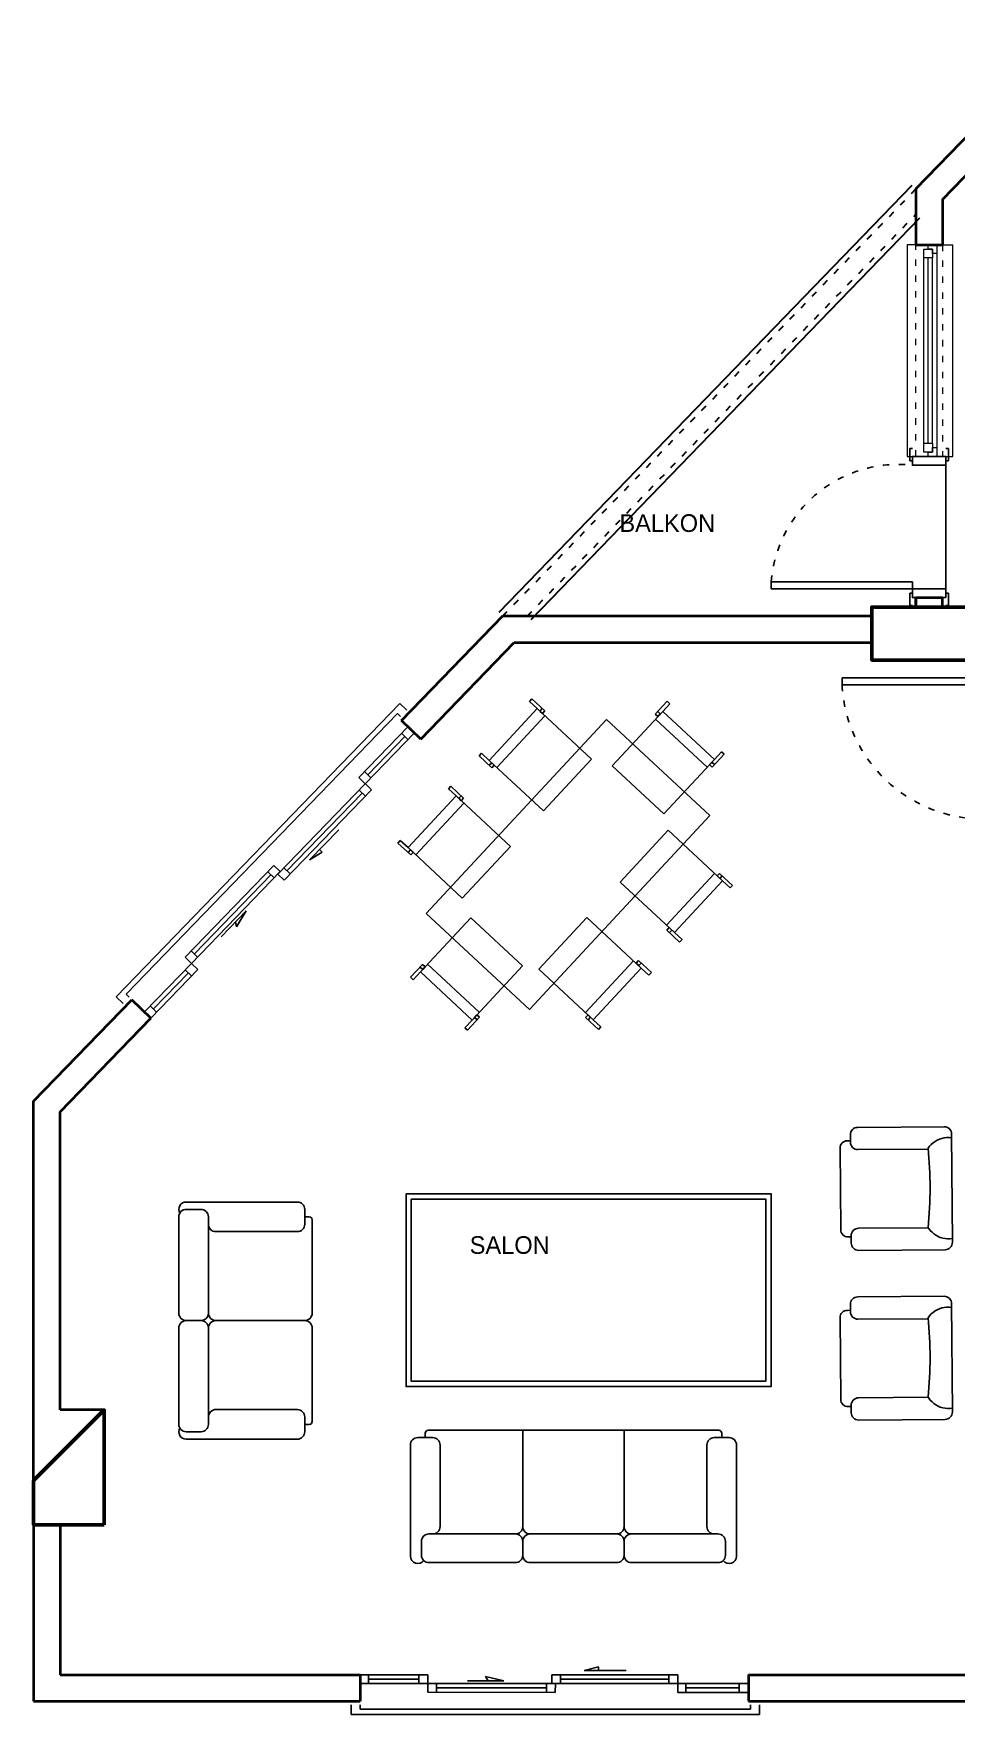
# Model space of a CAD drawing. Header units: millimetres. Extents: x 48 to 2669, y 23 to 1916.
# Drawn here: x 48 to 571, y 69 to 1021 of the extents above; entities that cross this region are included whole.
import ezdxf

# ---------------------------------------------------------------- set-up
doc = ezdxf.new("R2010")
doc.units = ezdxf.units.MM
doc.linetypes.add('ACAD_ISO03W100', pattern=[30, 12, -18])
for name, color, linetype, lineweight in [('6_YAZI', 7, 'Continuous', 35), ('DUVAR40', 7, 'Continuous', 40), ('KAPI-PEN', 155, 'Continuous', 18), ('KOLON', 40, 'Continuous', 50), ('MERD_30', 41, 'Continuous', 30), ('Pencere', 150, 'Continuous', 25)]:
    doc.layers.add(name, color=color, linetype=linetype, lineweight=lineweight)
doc.layers.add('7_TEFRİŞ', color=183, linetype='Continuous')
doc.styles.add('Annotative', font='Txt')

# ---------------------------------------------------------------- blocks, each defined once
blk = doc.blocks.new('*U22')
at = {"layer": 'Pencere', "lineweight": 25, "ltscale": 5}
for p, q in [((-9, 7), (-9, 86.899937)), ((-5, 86.899937), (-9, 86.899937)), ((-5, 7), (-5, 86.899937)), ((-84.5, 7), (-84.5, 8.5)), ((-84.5, 8.5), (-77.5, 8.5)), ((-77.5, 8.5), (-77.5, 7)), ((-5, 7), (-9, 7)), ((-2.5, 7), (-2.5, 8.5)), ((-2.5, 8.5), (4.5, 8.5)), ((4.5, 8.5), (4.5, 7)), ((-84.5, -12), (-84.5, -13.5)), ((-84.5, -13.5), (-77.5, -13.5)), ((-77.5, -13.5), (-77.5, -12)), ((-5, -12), (-75, -12)), ((-2.5, -12), (-2.5, -13.5)), ((-2.5, -13.5), (4.5, -13.5)), ((4.5, -13.5), (4.5, -12))]:
    blk.add_line(p, q, dxfattribs=at)
at = {"layer": 'Pencere', "lineweight": 25, "ltscale": 5, "flags": 128}
for points in [[(-75, -12), (-75, 7), (-80, 7), (-80, -12), (-75, -12)], [(0, -12), (0, 7), (-5, 7), (-5, -12), (0, -12)]]:
    blk.add_lwpolyline(points, dxfattribs=at)
at = {"layer": 'Pencere', "linetype": 'ACAD_ISO03W100', "lineweight": 25, "ltscale": 0.3}
blk.add_arc((-3.520318, 15.164474), 71.944448, 94.36819, 186.516136, dxfattribs=at)
blk = doc.blocks.new('rsaef')
at = {"layer": 'DUVAR40'}
for p, q in [((548.173551, 901.431014), (563.173551, 901.431014)), ((548.173551, 701.431014), (563.173551, 701.431014))]:
    blk.add_line(p, q, dxfattribs=at)
at = {"layer": 'KAPI-PEN', "color": 134, "linetype": 'Continuous', "lineweight": 18}
for p, q in [((543.17358, 901.431016), (543.173551, 781.431016)), ((548.173581, 901.431015), (543.17358, 901.431016)), ((552.644204, 893.931014), (552.644205, 898.931014)), ((552.644205, 898.931014), (557.644205, 898.931013)), ((555.144205, 898.931013), (555.144205, 901.431013)), ((557.644205, 898.931013), (555.144205, 898.931013)), ((557.644204, 896.431013), (557.644205, 898.931013)), ((557.644205, 898.931013), (557.644204, 893.931013)), ((560.144204, 896.431012), (557.644204, 896.431013)), ((560.144204, 896.431012), (560.144177, 786.431012)), ((560.144205, 901.431012), (560.144204, 896.431012)), ((563.182151, 901.431011), (569.182151, 901.43101)), ((569.182121, 781.43101), (569.182151, 901.43101)), ((552.644178, 788.931014), (552.644204, 893.931014)), ((557.644204, 893.931013), (552.644204, 893.931014)), ((555.144178, 788.931013), (555.144204, 893.931013)), ((557.644178, 788.931013), (557.644204, 893.931013)), ((543.173551, 781.431016), (548.173551, 781.431015)), ((552.644177, 783.931014), (552.644178, 788.931014)), ((557.644177, 783.931013), (552.644177, 783.931014)), ((552.644178, 788.931014), (557.644178, 788.931013)), ((555.144176, 781.431013), (555.144177, 783.931013)), ((555.144177, 783.931013), (557.644177, 783.931013)), ((557.644178, 788.931013), (557.644177, 783.931013)), ((557.644177, 783.931013), (557.644177, 786.431013)), ((557.644177, 786.431013), (560.144177, 786.431012)), ((560.144177, 786.431012), (560.144176, 781.431012)), ((563.182121, 781.431011), (569.182121, 781.43101))]:
    blk.add_line(p, q, dxfattribs=at)
at = {"layer": 'KAPI-PEN', "color": 134, "linetype": 'ACAD_ISO03W100', "lineweight": 18, "ltscale": 0.3}
for p, q in [((548.173551, 781.431015), (548.173581, 901.431015)), ((563.173581, 901.431011), (563.173551, 781.431011))]:
    blk.add_line(p, q, dxfattribs=at)
at = {"layer": 'KAPI-PEN', "ltscale": 0.2}
for p, q in [((563.173581, 901.431011), (548.173581, 901.431015)), ((563.173551, 781.431011), (548.173551, 781.431015)), ((548.173551, 781.431015), (548.173551, 781.431015))]:
    blk.add_line(p, q, dxfattribs=at)
at = {"layer": 'KOLON', "xscale": -1, "rotation": 90}
blk.add_blockref('*U22', (553.173551, 701.431014), dxfattribs=at)
blk = doc.blocks.new('*U20')
at = {"layer": 'Pencere', "lineweight": 25, "ltscale": 5}
for p, q in [((-9, 7), (-9, 86.899937)), ((-5, 86.899937), (-9, 86.899937)), ((-5, 7), (-5, 86.899937)), ((-94.5, 7), (-94.5, 8.5)), ((-94.5, 8.5), (-87.5, 8.5)), ((-87.5, 8.5), (-87.5, 7)), ((-5, 7), (-9, 7)), ((-2.5, 7), (-2.5, 8.5)), ((-2.5, 8.5), (4.5, 8.5)), ((4.5, 8.5), (4.5, 7)), ((-94.5, -7), (-94.5, -8.5)), ((-94.5, -8.5), (-87.5, -8.5)), ((-87.5, -8.5), (-87.5, -7)), ((-5, -7), (-85, -7)), ((-2.5, -7), (-2.5, -8.5)), ((-2.5, -8.5), (4.5, -8.5)), ((4.5, -8.5), (4.5, -7))]:
    blk.add_line(p, q, dxfattribs=at)
at = {"layer": 'Pencere', "lineweight": 25, "ltscale": 5, "flags": 128}
for points in [[(-85, -7), (-85, 7), (-90, 7), (-90, -7), (-85, -7)], [(0, -7), (0, 7), (-5, 7), (-5, -7), (0, -7)]]:
    blk.add_lwpolyline(points, dxfattribs=at)
at = {"layer": 'Pencere', "linetype": 'ACAD_ISO03W100', "lineweight": 25, "ltscale": 0.3}
blk.add_arc((-5, 7), 80, 92.865984, 180, dxfattribs=at)
blk = doc.blocks.new('RTYUJ')
at = {"layer": '7_TEFRİŞ'}
for p, q in [((-42640.951183, 12440.715721), (-42640.970503, 12498.989656)), ((-42562.679194, 12504.026902), (-42635.972116, 12503.991268)), ((-42633.456037, 12503.992079), (-42633.581407, 12502.355412)), ((-42633.581407, 12502.355412), (-42633.565267, 12500.705137)), ((-42633.565267, 12500.705137), (-42633.399712, 12499.060286)), ((-42633.399712, 12499.060286), (-42633.076838, 12497.439889)), ((-42633.076838, 12497.439889), (-42632.58874, 12495.862977)), ((-42565.799647, 12497.420011), (-42566.287745, 12495.843098)), ((-42565.476773, 12499.040408), (-42565.799647, 12497.420011)), ((-42565.311219, 12500.685259), (-42565.476773, 12499.040408)), ((-42565.420448, 12503.972201), (-42565.295079, 12502.335533)), ((-42565.295079, 12502.335533), (-42565.311219, 12500.685259)), ((-42557.899539, 12440.760326), (-42557.91886, 12499.034261)), ((-42632.58874, 12495.862977), (-42631.931463, 12494.347198)), ((-42631.931463, 12494.347198), (-42631.117108, 12492.904584)), ((-42631.117108, 12492.904584), (-42630.161857, 12491.54574)), ((-42630.161857, 12491.54574), (-42629.081895, 12490.281269)), ((-42629.081895, 12490.281269), (-42627.893402, 12489.121774)), ((-42627.893402, 12489.121774), (-42626.612562, 12488.077862)), ((-42626.612562, 12488.077862), (-42625.966892, 12487.640207)), ((-42625.951184, 12440.723782), (-42625.966892, 12487.640207)), ((-42572.899538, 12440.752266), (-42572.966863, 12487.771805)), ((-42570.983083, 12489.101896), (-42572.263923, 12488.057983)), ((-42569.794591, 12490.26139), (-42570.983083, 12489.101896)), ((-42568.714628, 12491.525861), (-42569.794591, 12490.26139)), ((-42567.759378, 12492.884706), (-42568.714628, 12491.525861)), ((-42566.945022, 12494.32732), (-42567.759378, 12492.884706)), ((-42566.287745, 12495.843098), (-42566.945022, 12494.32732)), ((-42635.949571, 12435.717334), (-42630.949572, 12435.72217)), ((-42631.791713, 12435.718674), (-42631.789456, 12433.718675)), ((-42626.787844, 12428.720287), (-42571.863466, 12428.720287)), ((-42562.897927, 12435.758715), (-42568.077458, 12435.757045)), ((-42566.859597, 12435.718674), (-42566.861854, 12433.718675))]:
    blk.add_line(p, q, dxfattribs=at)
for centre, radius, start, end in [((-42635.970504, 12498.991268), 5, 90.018473, 180.018473), ((-42562.91886, 12499.032649), 5, 0.018473, 90.018473), ((-42597.086013, 12226.980609), 262.254707, 84.568894, 96.322539), ((-42635.951183, 12440.717333), 5, 180.018473, 270.018473), ((-42630.951184, 12440.72217), 5, 270.018473, 0.018473), ((-42567.899538, 12440.753878), 5, 180.018473, 270.018473), ((-42562.899539, 12440.758714), 5, 270.018473, 0.018473), ((-42626.789456, 12433.720287), 5, 180.018473, 270.018473), ((-42571.861854, 12433.720287), 5, 269.981527, 359.981527)]:
    blk.add_arc(centre, radius, start, end, dxfattribs=at)
blk = doc.blocks.new('DFGB')
at = {"layer": '7_TEFRİŞ'}
for p, q in [((-42960.136774, 12600.491108), (-42960.136774, 12590.491108)), ((-42952.636774, 12599.821235), (-42952.636774, 12590.491108)), ((-42947.636774, 12604.821235), (-42889.303441, 12604.821235)), ((-42884.303441, 12590.491108), (-42884.303441, 12599.821235)), ((-42879.303441, 12604.821235), (-42820.970107, 12604.821235)), ((-42815.970107, 12590.491108), (-42815.970107, 12599.821235)), ((-42810.970107, 12604.821235), (-42752.636774, 12604.821235)), ((-42747.636774, 12599.821235), (-42747.636774, 12590.491108)), ((-42740.136774, 12600.491108), (-42740.136774, 12590.491108)), ((-42960.136774, 12590.491108), (-42960.136774, 12525.491108)), ((-42740.136774, 12590.491108), (-42740.136774, 12525.491108)), ((-42947.636774, 12585.491108), (-42889.303441, 12585.491108)), ((-42940.136774, 12580.491108), (-42940.136774, 12525.491108)), ((-42884.303441, 12580.491108), (-42884.303441, 12515.491108)), ((-42879.303441, 12585.491108), (-42820.970107, 12585.491108)), ((-42815.970107, 12580.491108), (-42815.970107, 12515.491108)), ((-42810.970107, 12585.491108), (-42752.636774, 12585.491108)), ((-42760.136774, 12580.491108), (-42760.136774, 12525.491108)), ((-42955.136774, 12520.491108), (-42945.136774, 12520.491108)), ((-42950.136774, 12520.491108), (-42950.136774, 12517.491108)), ((-42745.136774, 12520.491108), (-42755.136774, 12520.491108)), ((-42750.136774, 12520.491108), (-42750.136774, 12517.491108)), ((-42948.136774, 12515.491108), (-42752.136774, 12515.491108))]:
    blk.add_line(p, q, dxfattribs=at)
for centre, radius, start, end in [((-42955.136774, 12600.491108), 5, 36.046426, 180), ((-42947.636774, 12599.821235), 5, 90, 180), ((-42889.303441, 12599.821235), 5, 0, 90), ((-42879.303441, 12599.821235), 5, 90, 180), ((-42820.970107, 12599.821235), 5, 0, 90), ((-42810.970107, 12599.821235), 5, 90, 180), ((-42752.636774, 12599.821235), 5, 0, 90), ((-42745.136774, 12600.491108), 5, 0, 143.953574), ((-42947.636774, 12590.491108), 5, 180, 270), ((-42889.303441, 12590.491108), 5, 270, 0), ((-42879.303441, 12590.491108), 5, 180, 270), ((-42820.970107, 12590.491108), 5, 270, 0), ((-42810.970107, 12590.491108), 5, 180, 270), ((-42752.636774, 12590.491108), 5, 270, 0), ((-42945.136774, 12580.491108), 5, 0, 90), ((-42889.303441, 12580.491108), 5, 0, 90), ((-42879.303441, 12580.491108), 5, 90, 180), ((-42820.970107, 12580.491108), 5, 0, 90), ((-42810.970107, 12580.491108), 5, 90, 180), ((-42755.136774, 12580.491108), 5, 90, 180), ((-42955.136774, 12525.491108), 5, 180, 270), ((-42945.136774, 12525.491108), 5, 270, 0), ((-42755.136774, 12525.491108), 5, 180, 270), ((-42745.136774, 12525.491108), 5, 270, 0), ((-42948.136774, 12517.491108), 2, 180, 270), ((-42752.136774, 12517.491108), 2, 270, 0)]:
    blk.add_arc(centre, radius, start, end, dxfattribs=at)
blk = doc.blocks.new('SDFGBHNJ')
at = {"layer": '7_TEFRİŞ'}
for p, q in [((-42948.934588, 12394.475962), (-42883.934588, 12394.475962)), ((-42808.934588, 12394.475962), (-42873.934588, 12394.475962)), ((-42958.934588, 12389.475962), (-42958.934588, 12379.475962)), ((-42953.934588, 12379.475962), (-42953.934588, 12389.475962)), ((-42878.934588, 12379.475962), (-42878.934588, 12389.475962)), ((-42878.934588, 12379.475962), (-42878.934588, 12389.475962)), ((-42803.934588, 12379.475962), (-42803.934588, 12389.475962)), ((-42798.934588, 12389.475962), (-42798.934588, 12379.475962)), ((-42958.934588, 12379.475962), (-42958.934588, 12314.475962)), ((-42948.934588, 12374.475962), (-42943.934588, 12374.475962)), ((-42943.934588, 12374.475962), (-42888.934588, 12374.475962)), ((-42888.934588, 12374.475962), (-42883.934588, 12374.475962)), ((-42868.934588, 12374.475962), (-42873.934588, 12374.475962)), ((-42808.934588, 12374.475962), (-42868.934588, 12374.475962)), ((-42798.934588, 12379.475962), (-42798.934588, 12314.475962)), ((-42938.934588, 12369.475962), (-42938.934588, 12314.475962)), ((-42878.934588, 12369.475962), (-42878.934588, 12309.475962)), ((-42818.934588, 12369.475962), (-42818.934588, 12314.475962)), ((-42953.934588, 12309.475962), (-42943.934588, 12309.475962)), ((-42948.934588, 12309.475962), (-42948.934588, 12306.475962)), ((-42946.934588, 12304.475962), (-42883.934588, 12304.475962)), ((-42810.934588, 12304.475962), (-42873.934588, 12304.475962)), ((-42803.934588, 12309.475962), (-42813.934588, 12309.475962)), ((-42808.934588, 12309.475962), (-42808.934588, 12306.475962))]:
    blk.add_line(p, q, dxfattribs=at)
for centre, radius, start, end in [((-42953.934588, 12389.475962), 5, 60, 180), ((-42948.934588, 12389.475962), 5, 90, 180), ((-42883.934588, 12389.475962), 5, 0, 90), ((-42873.934588, 12389.475962), 5, 90, 180), ((-42808.934588, 12389.475962), 5, 0, 90), ((-42803.934588, 12389.475962), 5, 0, 120), ((-42948.934588, 12379.475962), 5, 180, 270), ((-42943.934588, 12369.475962), 5, 0, 90), ((-42883.934588, 12379.475962), 5, 270, 0), ((-42883.934588, 12369.475962), 5, 0, 90), ((-42873.934588, 12379.475962), 5, 180, 270), ((-42873.934588, 12369.475962), 5, 90, 180), ((-42813.934588, 12369.475962), 5, 90, 180), ((-42808.934588, 12379.475962), 5, 270, 0), ((-42953.934588, 12314.475962), 5, 180, 270), ((-42943.934588, 12314.475962), 5, 270, 0), ((-42813.934588, 12314.475962), 5, 180, 270), ((-42803.934588, 12314.475962), 5, 270, 0), ((-42946.934588, 12306.475962), 2, 180, 270), ((-42883.934588, 12309.475962), 5, 270, 0), ((-42873.934588, 12309.475962), 5, 180, 270), ((-42810.934588, 12306.475962), 2, 270, 0)]:
    blk.add_arc(centre, radius, start, end, dxfattribs=at)
blk = doc.blocks.new('ımasa')
at = {"layer": '7_TEFRİŞ'}
for p, q in [((22616.977771, 5631.319269), (22616.97777, 5621.36217)), ((22618.977771, 5631.319269), (22616.977771, 5631.319269)), ((22618.97777, 5625.362169), (22618.977771, 5631.319269)), ((22658.977769, 5631.319269), (22658.977769, 5625.362169)), ((22660.97777, 5631.319269), (22658.977769, 5631.319269)), ((22660.97777, 5621.36217), (22660.97777, 5631.319269)), ((22616.97777, 5621.36217), (22618.97777, 5621.36217)), ((22618.97777, 5623.362171), (22616.977771, 5623.362171)), ((22618.97777, 5625.362169), (22618.97777, 5583.362171)), ((22658.977772, 5625.362169), (22618.97777, 5625.362169)), ((22618.97777, 5621.36217), (22618.97777, 5623.362171)), ((22660.97777, 5623.362171), (22658.977769, 5623.362171)), ((22658.977769, 5623.362171), (22658.977769, 5621.36217)), ((22658.977769, 5621.36217), (22660.97777, 5621.36217)), ((22658.977772, 5583.362171), (22658.977772, 5625.362169)), ((22618.97777, 5619.362169), (22658.977772, 5619.362169)), ((22679.198008, 5598.815411), (22599.198008, 5598.815411)), ((22599.198008, 5598.815411), (22599.198008, 5448.815411)), ((22679.198008, 5448.815411), (22679.198008, 5598.815411)), ((22618.97777, 5583.362171), (22658.977772, 5583.362171)), ((22562.886879, 5580.503722), (22572.843978, 5580.503723)), ((22562.886879, 5578.503723), (22562.886879, 5580.503723)), ((22568.843978, 5578.503723), (22562.886879, 5578.503723)), ((22568.843978, 5578.503723), (22610.843977, 5578.503723)), ((22568.843978, 5538.503721), (22568.843978, 5578.503723)), ((22570.843977, 5578.503723), (22570.843977, 5580.503723)), ((22572.843978, 5578.503723), (22570.843977, 5578.503723)), ((22572.843978, 5580.503723), (22572.843978, 5578.503723)), ((22574.843979, 5578.503723), (22574.843979, 5538.503721)), ((22610.843977, 5578.503723), (22610.843977, 5538.503721)), ((22670.116393, 5578.503723), (22670.116392, 5538.503721)), ((22712.116391, 5578.503723), (22670.116393, 5578.503723)), ((22706.116391, 5578.503723), (22706.116391, 5538.503721)), ((22708.116392, 5580.503723), (22708.116392, 5578.503723)), ((22718.073491, 5580.503722), (22708.116392, 5580.503723)), ((22708.116392, 5578.503723), (22710.116393, 5578.503723)), ((22710.116393, 5578.503723), (22710.116393, 5580.503723)), ((22712.116391, 5578.503723), (22718.073491, 5578.503723)), ((22712.116391, 5538.503721), (22712.116391, 5578.503723)), ((22718.073491, 5578.503723), (22718.073491, 5580.503723)), ((22562.886879, 5538.503724), (22568.843978, 5538.503724)), ((22562.886879, 5536.503723), (22562.886879, 5538.503724)), ((22572.843978, 5536.503723), (22562.886879, 5536.503723)), ((22610.843977, 5538.503721), (22568.843978, 5538.503721)), ((22570.843977, 5536.503723), (22570.843977, 5538.503724)), ((22570.843977, 5538.503724), (22572.843978, 5538.503724)), ((22572.843978, 5538.503724), (22572.843978, 5536.503723)), ((22670.116392, 5538.503721), (22712.116391, 5538.503721)), ((22708.116392, 5538.503724), (22708.116392, 5536.503723)), ((22710.116393, 5538.503724), (22708.116392, 5538.503724)), ((22708.116392, 5536.503723), (22718.073491, 5536.503723)), ((22710.116393, 5536.503723), (22710.116393, 5538.503724)), ((22718.073491, 5538.503724), (22712.116391, 5538.503724)), ((22718.073491, 5536.503723), (22718.073491, 5538.503724)), ((22572.843977, 5512.988629), (22562.886878, 5512.988629)), ((22562.886878, 5512.988629), (22562.886878, 5510.988628)), ((22562.886878, 5510.988628), (22568.843978, 5510.988628)), ((22610.843977, 5510.988631), (22568.843978, 5510.988631)), ((22568.843978, 5510.988631), (22568.843978, 5470.988629)), ((22570.843976, 5512.988629), (22570.843976, 5510.988628)), ((22570.843976, 5510.988628), (22572.843977, 5510.988628)), ((22572.843977, 5510.988628), (22572.843977, 5512.988629)), ((22574.843978, 5470.988629), (22574.843978, 5510.988631)), ((22610.843976, 5470.988629), (22610.843977, 5510.988631)), ((22670.116392, 5470.988629), (22670.116392, 5510.988631)), ((22670.116392, 5510.988631), (22712.11639, 5510.988631)), ((22706.11639, 5470.988629), (22706.11639, 5510.988631)), ((22708.116391, 5510.988628), (22708.116391, 5512.988629)), ((22708.116391, 5512.988629), (22718.07349, 5512.988629)), ((22710.116392, 5510.988628), (22708.116391, 5510.988628)), ((22710.116392, 5512.988629), (22710.116392, 5510.988628)), ((22712.11639, 5510.988631), (22712.11639, 5470.988629)), ((22718.07349, 5510.988628), (22712.11639, 5510.988628)), ((22718.07349, 5512.988629), (22718.07349, 5510.988628)), ((22568.843978, 5470.988629), (22562.886878, 5470.988629)), ((22562.886878, 5470.988629), (22562.886878, 5468.988629)), ((22562.886878, 5468.98863), (22572.843977, 5468.988629)), ((22568.843978, 5470.988629), (22610.843976, 5470.988629)), ((22572.843977, 5470.988629), (22570.843976, 5470.988629)), ((22570.843976, 5470.988629), (22570.843976, 5468.988629)), ((22572.843977, 5468.988629), (22572.843977, 5470.988629)), ((22712.11639, 5470.988629), (22670.116392, 5470.988629)), ((22708.116391, 5468.988629), (22708.116391, 5470.988629)), ((22708.116391, 5470.988629), (22710.116392, 5470.988629)), ((22718.07349, 5468.98863), (22708.116391, 5468.988629)), ((22710.116392, 5470.988629), (22710.116392, 5468.988629)), ((22712.11639, 5470.988629), (22718.07349, 5470.988629)), ((22718.07349, 5470.988629), (22718.07349, 5468.988629)), ((22618.97777, 5465.72983), (22658.977772, 5465.729831)), ((22618.97777, 5423.729832), (22618.97777, 5465.72983)), ((22658.977772, 5465.729831), (22658.977772, 5423.729832)), ((22599.198008, 5448.815411), (22679.198008, 5448.815411)), ((22618.97777, 5429.729832), (22658.977772, 5429.729832)), ((22616.97777, 5427.729831), (22618.97777, 5427.729831)), ((22616.977771, 5417.772732), (22616.97777, 5427.729831)), ((22618.97777, 5425.72983), (22616.97777, 5425.72983)), ((22618.97777, 5427.729831), (22618.97777, 5425.72983)), ((22618.97777, 5423.729832), (22618.97777, 5417.772732)), ((22658.977772, 5423.729832), (22618.97777, 5423.729832)), ((22658.977769, 5427.729831), (22660.97777, 5427.729831)), ((22658.977769, 5425.72983), (22658.977769, 5427.729831)), ((22660.97777, 5425.72983), (22658.977769, 5425.72983)), ((22658.977769, 5417.772732), (22658.977769, 5423.729832)), ((22660.97777, 5427.729831), (22660.97777, 5417.772732)), ((22618.97777, 5417.772732), (22616.97777, 5417.772732)), ((22660.97777, 5417.772732), (22658.977769, 5417.772732))]:
    blk.add_line(p, q, dxfattribs=at)

msp = doc.modelspace()

# ---------------------------------------------------------------- linework, layer by layer
at = {"layer": '7_TEFRİŞ', "flags": 128}
for points in [[(259.271594, 363.611165), (466.098117, 363.611165), (466.098117, 254.308577), (259.271594, 254.308577)], [(262.271594, 360.611165), (463.098117, 360.611165), (463.098117, 257.308577), (262.271594, 257.308577)]]:
    msp.add_lwpolyline(points, close=True, dxfattribs=at)
at = {"layer": 'DUVAR40'}
for p, q in [((548.173551, 933.042488), (633.273439, 1021.051773)), ((563.173551, 926.976439), (634.800114, 1001.051773)), ((548.173551, 933.042488), (548.173551, 901.431014)), ((563.173551, 926.976439), (563.173551, 901.431014)), ((548.173551, 701.431014), (548.173551, 696.051773)), ((548.173551, 696.051773), (548.173551, 701.431014)), ((563.173551, 696.051773), (563.173551, 701.431014)), ((256.810779, 631.718595), (314.18253, 691.051773)), ((314.18253, 691.051773), (523.173551, 691.051773)), ((267.59412, 621.291728), (320.543916, 676.051773)), ((320.543916, 676.051773), (523.173551, 676.051773)), ((267.59412, 621.291728), (256.810779, 631.718595)), ((48.273439, 416.051773), (103.883396, 473.562926)), ((114.666737, 463.136059), (103.883396, 473.562926)), ((63.273439, 409.985724), (114.666737, 463.136059)), ((48.273439, 201.051773), (48.273439, 416.051773)), ((48.273439, 201.051773), (48.273439, 416.051773)), ((63.273439, 241.051773), (63.273439, 409.985724)), ((88.273439, 241.051773), (63.273439, 241.051773)), ((48.273439, 176.051773), (48.273439, 76.051773)), ((63.273439, 176.051773), (63.273439, 91.051773)), ((63.273439, 91.051773), (233.273439, 91.051773)), ((233.273439, 91.051773), (233.273439, 76.051773)), ((233.273439, 91.051773), (233.273439, 76.051773)), ((453.273439, 91.051773), (588.273439, 91.051773)), ((453.273439, 91.051773), (453.273439, 76.051773)), ((453.273439, 91.051773), (453.273439, 76.051773)), ((48.273439, 76.051773), (233.273439, 76.051773)), ((453.273439, 76.051773), (603.273439, 76.051773))]:
    msp.add_line(p, q, dxfattribs=at)
at = {"layer": 'DUVAR40', "lineweight": -2}
for p, q in [((267.673559, 621.35236), (256.880151, 631.790339)), ((114.66605, 463.135347), (103.883396, 473.562926)), ((233.27245, 91.051773), (233.273439, 76.051773)), ((453.372247, 91.066735), (453.373238, 76.051773))]:
    msp.add_line(p, q, dxfattribs=at)
at = {"layer": 'KOLON'}
msp.add_line((523.173551, 696.051773), (523.173551, 691.051773), dxfattribs=at)
at = {"layer": 'KOLON', "flags": 128}
for points in [[(658.173551, 666.051773), (658.173551, 696.051773), (523.173551, 696.051773), (523.173551, 666.051773), (658.173551, 666.051773)], [(88.273439, 176.051773), (88.273439, 241.051773), (48.273439, 201.051773), (48.273439, 176.051773), (88.273439, 176.051773)]]:
    msp.add_lwpolyline(points, dxfattribs=at)
at = {"layer": 'MERD_30'}
for p, q in [((312.025862, 693.137147), (546.016883, 935.127861)), ((330.249544, 688.9664), (550.330219, 916.571201))]:
    msp.add_line(p, q, dxfattribs=at)
at = {"layer": 'MERD_30', "linetype": 'ACAD_ISO03W100', "ltscale": 0.3}
for p, q in [((314.18253, 691.051773), (548.173551, 933.042488)), ((328.092876, 691.051773), (548.173551, 918.656575))]:
    msp.add_line(p, q, dxfattribs=at)
at = {"layer": 'Pencere', "lineweight": -2, "ltscale": 20}
for p, q in [((95.015737, 475.182267), (255.753912, 641.393138)), ((259.696864, 637.580532), (255.742605, 641.404071)), ((100.648272, 476.691104), (254.434713, 635.713554)), ((256.221241, 633.986085), (254.423896, 635.724014)), ((260.465137, 628.323407), (232.545945, 599.445171)), ((264.059354, 624.847549), (236.144002, 595.973285)), ((258.617573, 622.786581), (237.613029, 601.060687)), ((260.402127, 621.064604), (256.805999, 624.534629)), ((239.397584, 599.33871), (235.799832, 602.810302)), ((236.144002, 595.973285), (186.56935, 544.699263)), ((239.742058, 592.501399), (190.167406, 541.227377)), ((191.840264, 546.561376), (234.471144, 590.639286)), ((239.742058, 592.501399), (232.545945, 599.445171)), ((232.672116, 592.375229), (236.270172, 588.903343)), ((221.153327, 569.897076), (204.614, 552.79456)), ((204.614, 552.79456), (211.723794, 557.241831)), ((211.723794, 557.241831), (210.272296, 558.64553)), ((184.360866, 549.608389), (134.090055, 497.61429)), ((187.958922, 546.136503), (137.688111, 494.142404)), ((139.360969, 499.476403), (182.688008, 544.27439)), ((180.88898, 546.010333), (184.487036, 542.538447)), ((184.360866, 549.608389), (187.958922, 546.136503)), ((186.56935, 544.699263), (190.167406, 541.227377)), ((190.041236, 548.297319), (193.639292, 544.825433)), ((154.487958, 509.207248), (168.788928, 523.995189)), ((168.788928, 523.995189), (163.238297, 514.925143)), ((163.238297, 514.925143), (162.668959, 517.666825)), ((137.688111, 494.142404), (134.090055, 497.61429)), ((137.561941, 501.212346), (141.159997, 497.74046)), ((137.688111, 494.142404), (111.071833, 466.611205)), ((141.286167, 490.670518), (114.66605, 463.135347)), ((116.194523, 468.312658), (136.015253, 488.808405)), ((134.216225, 490.544348), (137.814281, 487.072462)), ((137.688111, 494.142404), (141.286167, 490.670518)), ((102.445618, 474.953175), (100.648272, 476.691104)), ((98.969995, 471.358728), (95.015737, 475.182267)), ((117.991564, 466.575504), (114.396639, 470.050629)), ((360.252529, 93.390089), (368.391816, 95.409838)), ((368.391816, 95.409838), (368.391949, 93.390626)), ((271.571487, 91.048323), (233.27245, 91.051773)), ((271.566292, 86.048325), (233.272779, 86.051775)), ((238.057188, 91.051113), (238.056498, 86.051115)), ((238.056843, 88.551701), (266.568892, 88.553519)), ((266.566295, 86.05352), (266.57149, 91.053517)), ((271.566292, 86.048325), (271.561097, 81.048328)), ((271.566292, 86.048325), (271.571487, 91.048323)), ((343.88877, 86.045108), (271.566292, 86.048325)), ((276.561095, 81.043133), (276.56629, 86.04313)), ((294.074233, 87.653616), (314.646082, 87.654973)), ((314.646082, 87.654973), (304.267343, 89.969493)), ((304.267343, 89.969493), (305.842548, 87.654392)), ((338.883578, 81.050306), (338.888773, 86.050303)), ((341.889628, 86.045221), (341.894822, 91.045218)), ((413.210532, 86.042085), (341.889628, 86.045221)), ((413.215727, 91.042083), (341.894822, 91.045218)), ((343.883575, 81.045111), (343.88877, 86.045108)), ((346.889625, 86.040026), (346.89482, 91.040023)), ((346.892222, 88.540025), (408.213132, 88.547279)), ((384.044237, 93.391659), (360.252529, 93.390089)), ((408.210535, 86.04728), (408.21573, 91.047277)), ((413.215727, 91.042083), (413.205337, 81.042088)), ((453.372579, 86.038929), (413.210532, 86.042085)), ((417.891545, 86.041661), (417.886351, 81.042088)), ((448.110832, 86.039405), (448.10564, 81.042088)), ((343.883575, 81.045111), (271.561097, 81.048328)), ((276.563692, 83.543132), (338.886175, 83.550304)), ((453.372909, 81.038931), (413.205337, 81.042088)), ((448.108255, 83.55952), (417.888969, 83.561776)), ((228.273439, 74.051773), (228.273439, 68.551263)), ((228.273439, 68.551263), (459.493711, 68.566991)), ((233.273439, 74.051773), (233.273439, 71.551603)), ((233.273439, 71.551603), (454.493711, 71.566651)), ((454.493711, 74.051773), (454.493711, 71.551603)), ((459.493711, 74.051773), (459.493711, 68.551263))]:
    msp.add_line(p, q, dxfattribs=at)

# ---------------------------------------------------------------- block references
msp.add_blockref('rsaef', (0, 0))
at = {"layer": '7_TEFRİŞ'}
for name, p, xscale, yscale, zscale, rotation in [('ımasa', (20693.231744, -10818.28012), -1, -1, -1, 317.088985), ('RTYUJ', (-10226.052274, 36063.486603), 0.84, -0.84, -0.84, 90.467037), ('SDFGBHNJ', (10541.8947, 36310.026166), -0.84, -0.84, -0.84, 270), ('RTYUJ', (-10226.052274, 35967.369519), 0.84, -0.84, -0.84, 90.467037)]:
    msp.add_blockref(name, p, dxfattribs=dict(at, xscale=xscale, yscale=yscale, zscale=zscale, rotation=rotation))
at = {"layer": '7_TEFRİŞ', "xscale": -0.84, "yscale": -0.84, "zscale": -0.84}
msp.add_blockref('DFGB', (-35639.96719, 10742.590141), dxfattribs=at)
at = {"layer": 'KOLON', "rotation": 90}
msp.add_blockref('*U20', (593.273439, 661.051773), dxfattribs=at)

# ---------------------------------------------------------------- texts
at = {"layer": '6_YAZI', "style": 'Annotative'}
for s, p in [('BALKON', (380.179928, 738.650128)), ('SALON', (295.362294, 329.547811))]:
    msp.add_text(s, height=10, dxfattribs=at).set_placement(p)

doc.saveas('drawing.dxf')
